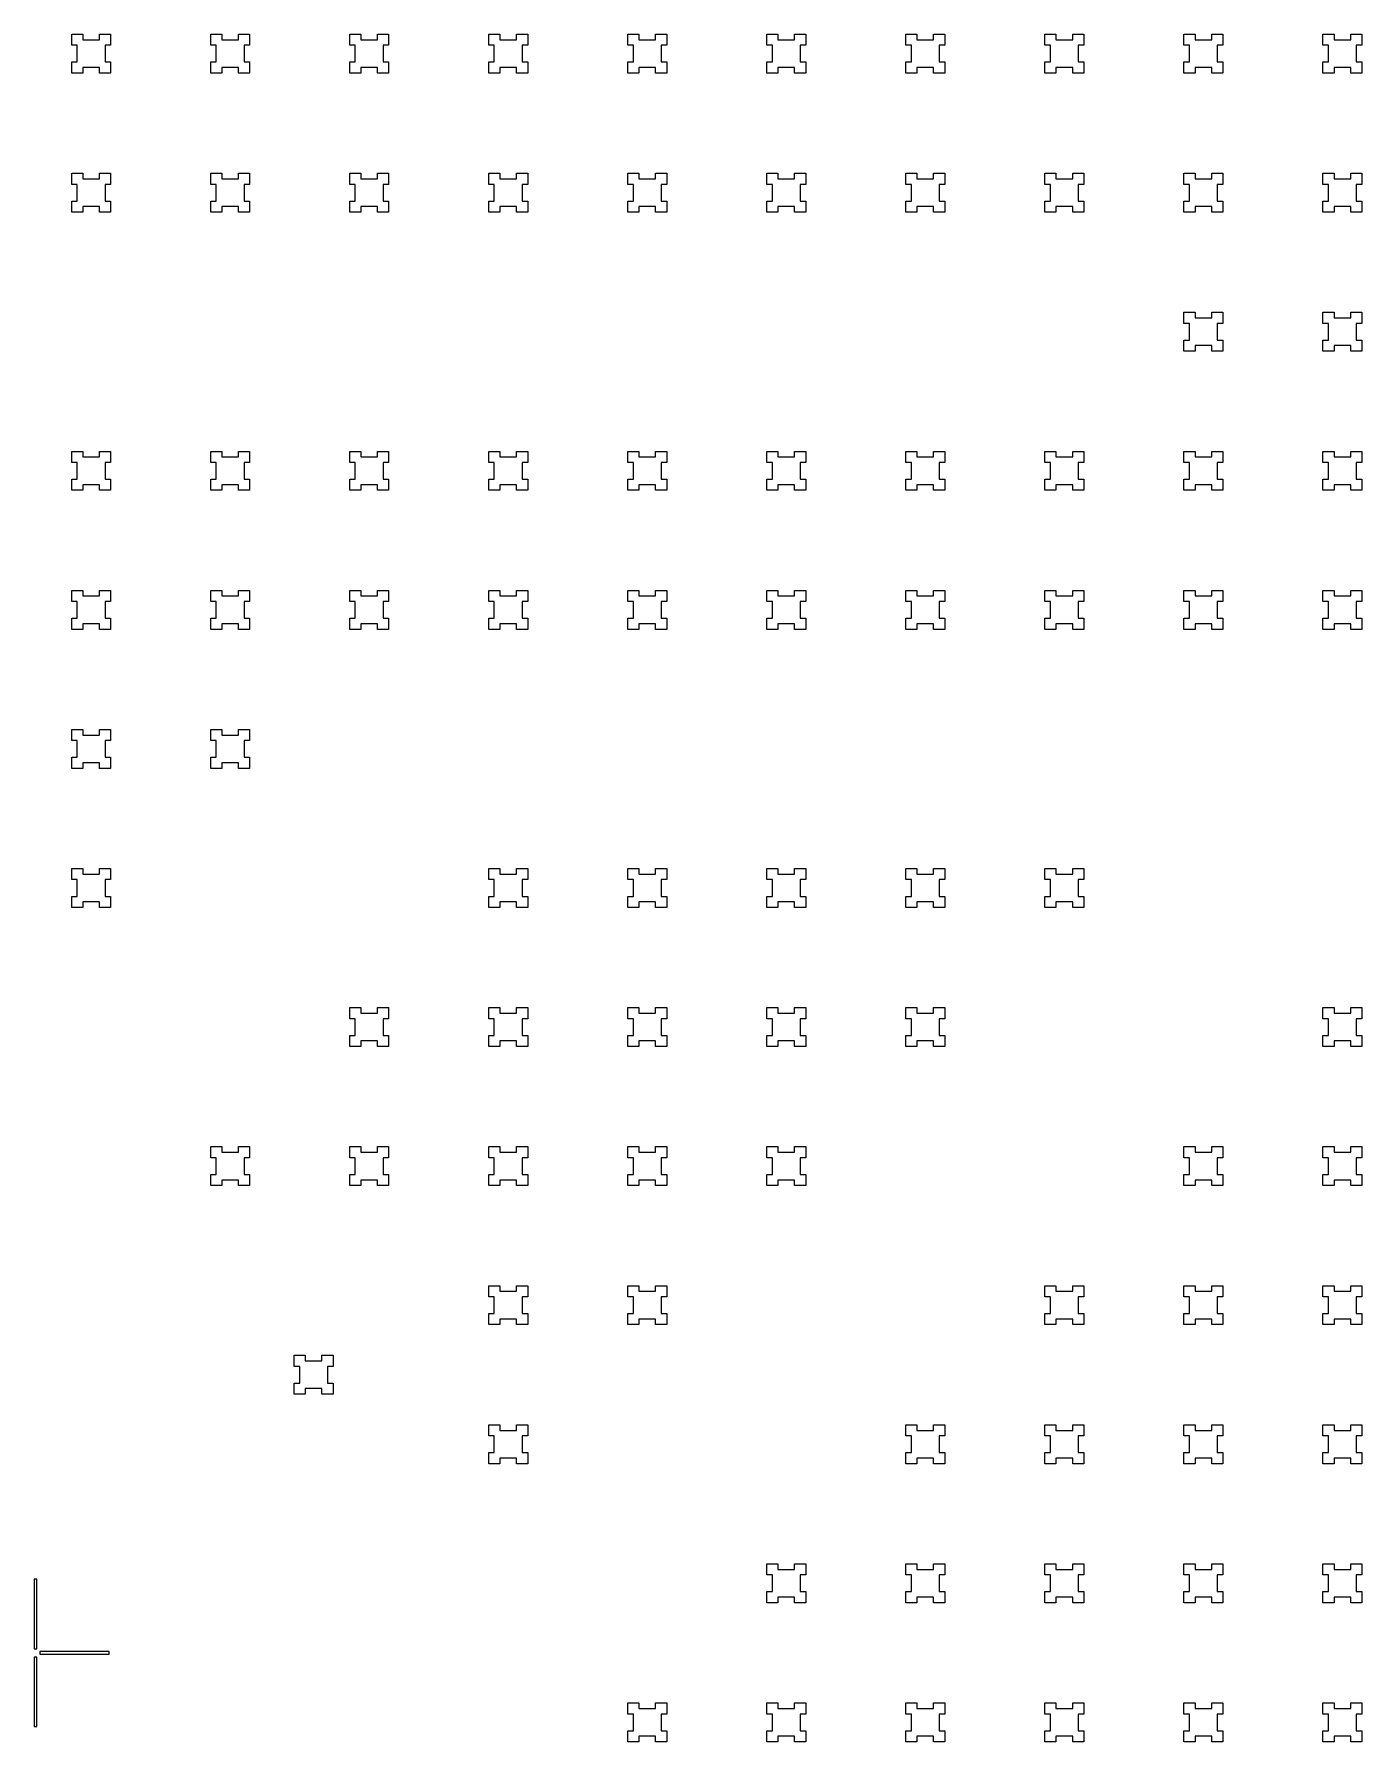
# Model space of a CAD drawing. Extents: x 0 to 9.6, y 0.2 to 11.8.
# Drawn here: x 4.79 to 9.57, y 5.68 to 11.82 of the extents above; entities that cross this region are included whole.
import ezdxf

# ---------------------------------------------------------------- set-up
doc = ezdxf.new("R2010")
doc.units = 0
doc.layers.add('holes', color=4, linetype='CONTINUOUS')
doc.layers.add('smallgap', color=3, linetype='CONTINUOUS')

msp = doc.modelspace()

# ---------------------------------------------------------------- linework, layer by layer
at = {"layer": 'holes', "linetype": 'CONTINUOUS'}
for points in [[(4.795, 6.015), (4.805, 6.015), (4.805, 6.265), (4.795, 6.265), (4.795, 6.015)], [(4.795, 5.735), (4.805, 5.735), (4.805, 5.985), (4.795, 5.985), (4.795, 5.735)], [(4.815, 5.995), (5.065, 5.995), (5.065, 6.005), (4.815, 6.005), (4.815, 5.995)]]:
    msp.add_lwpolyline(points, close=True, dxfattribs=at)
at = {"layer": 'smallgap', "linetype": 'CONTINUOUS'}
for points in [[(5.03, 11.8), (5.03, 11.82), (5.07, 11.82), (5.07, 11.78), (5.05, 11.78), (5.05, 11.72), (5.07, 11.72), (5.07, 11.68), (5.03, 11.68), (5.03, 11.7), (4.97, 11.7), (4.97, 11.68), (4.95, 11.68), (4.93, 11.68), (4.93, 11.72), (4.95, 11.72), (4.95, 11.78), (4.93, 11.78), (4.93, 11.82), (4.95, 11.82), (4.97, 11.82), (4.97, 11.8), (5.03, 11.8)], [(5.53, 11.8), (5.53, 11.82), (5.57, 11.82), (5.57, 11.78), (5.55, 11.78), (5.55, 11.72), (5.57, 11.72), (5.57, 11.68), (5.53, 11.68), (5.53, 11.7), (5.47, 11.7), (5.47, 11.68), (5.43, 11.68), (5.43, 11.72), (5.45, 11.72), (5.45, 11.78), (5.43, 11.78), (5.43, 11.82), (5.47, 11.82), (5.47, 11.8), (5.53, 11.8)], [(6.03, 11.8), (6.03, 11.82), (6.07, 11.82), (6.07, 11.78), (6.05, 11.78), (6.05, 11.72), (6.07, 11.72), (6.07, 11.68), (6.03, 11.68), (6.03, 11.7), (5.97, 11.7), (5.97, 11.68), (5.93, 11.68), (5.93, 11.72), (5.95, 11.72), (5.95, 11.78), (5.93, 11.78), (5.93, 11.82), (5.97, 11.82), (5.97, 11.8), (6.03, 11.8)], [(6.53, 11.8), (6.53, 11.82), (6.57, 11.82), (6.57, 11.78), (6.55, 11.78), (6.55, 11.72), (6.57, 11.72), (6.57, 11.68), (6.53, 11.68), (6.53, 11.7), (6.5, 11.7), (6.47, 11.7), (6.47, 11.68), (6.43, 11.68), (6.43, 11.72), (6.45, 11.72), (6.45, 11.78), (6.43, 11.78), (6.43, 11.82), (6.47, 11.82), (6.47, 11.8), (6.5, 11.8), (6.53, 11.8)], [(7.03, 11.8), (7.03, 11.82), (7.07, 11.82), (7.07, 11.78), (7.05, 11.78), (7.05, 11.72), (7.07, 11.72), (7.07, 11.68), (7.03, 11.68), (7.03, 11.7), (6.97, 11.7), (6.97, 11.68), (6.93, 11.68), (6.93, 11.72), (6.95, 11.72), (6.95, 11.78), (6.93, 11.78), (6.93, 11.82), (6.97, 11.82), (6.97, 11.8), (7.03, 11.8)], [(7.53, 11.8), (7.53, 11.82), (7.57, 11.82), (7.57, 11.78), (7.55, 11.78), (7.55, 11.72), (7.57, 11.72), (7.57, 11.68), (7.53, 11.68), (7.53, 11.7), (7.47, 11.7), (7.47, 11.68), (7.43, 11.68), (7.43, 11.72), (7.45, 11.72), (7.45, 11.78), (7.43, 11.78), (7.43, 11.82), (7.47, 11.82), (7.47, 11.8), (7.53, 11.8)], [(8.03, 11.82), (8.05, 11.82), (8.07, 11.82), (8.07, 11.78), (8.05, 11.78), (8.05, 11.72), (8.07, 11.72), (8.07, 11.68), (8.05, 11.68), (8.03, 11.68), (8.03, 11.7), (7.97, 11.7), (7.97, 11.68), (7.93, 11.68), (7.93, 11.72), (7.95, 11.72), (7.95, 11.78), (7.93, 11.78), (7.93, 11.82), (7.97, 11.82), (7.97, 11.8), (8.03, 11.8), (8.03, 11.82)], [(8.53, 11.8), (8.53, 11.82), (8.57, 11.82), (8.57, 11.78), (8.55, 11.78), (8.55, 11.72), (8.57, 11.72), (8.57, 11.68), (8.53, 11.68), (8.53, 11.7), (8.47, 11.7), (8.47, 11.68), (8.43, 11.68), (8.43, 11.72), (8.45, 11.72), (8.45, 11.78), (8.43, 11.78), (8.43, 11.82), (8.47, 11.82), (8.47, 11.8), (8.53, 11.8)], [(9.03, 11.8), (9.03, 11.82), (9.07, 11.82), (9.07, 11.78), (9.05, 11.78), (9.05, 11.72), (9.07, 11.72), (9.07, 11.68), (9.03, 11.68), (9.03, 11.7), (8.97, 11.7), (8.97, 11.68), (8.93, 11.68), (8.93, 11.72), (8.95, 11.72), (8.95, 11.78), (8.93, 11.78), (8.93, 11.82), (8.97, 11.82), (8.97, 11.8), (9.03, 11.8)], [(9.53, 11.8), (9.53, 11.82), (9.57, 11.82), (9.57, 11.78), (9.55, 11.78), (9.55, 11.72), (9.57, 11.72), (9.57, 11.68), (9.53, 11.68), (9.53, 11.7), (9.47, 11.7), (9.47, 11.68), (9.43, 11.68), (9.43, 11.72), (9.45, 11.72), (9.45, 11.78), (9.43, 11.78), (9.43, 11.82), (9.47, 11.82), (9.47, 11.8), (9.53, 11.8)], [(5.03, 11.3), (5.03, 11.32), (5.07, 11.32), (5.07, 11.28), (5.05, 11.28), (5.05, 11.22), (5.07, 11.22), (5.07, 11.18), (5.03, 11.18), (5.03, 11.2), (4.97, 11.2), (4.97, 11.18), (4.95, 11.18), (4.93, 11.18), (4.93, 11.22), (4.95, 11.22), (4.95, 11.28), (4.93, 11.28), (4.93, 11.32), (4.95, 11.32), (4.97, 11.32), (4.97, 11.3), (5.03, 11.3)], [(5.53, 11.3), (5.53, 11.32), (5.57, 11.32), (5.57, 11.28), (5.55, 11.28), (5.55, 11.22), (5.57, 11.22), (5.57, 11.18), (5.53, 11.18), (5.53, 11.2), (5.47, 11.2), (5.47, 11.18), (5.43, 11.18), (5.43, 11.22), (5.45, 11.22), (5.45, 11.28), (5.43, 11.28), (5.43, 11.32), (5.47, 11.32), (5.47, 11.3), (5.53, 11.3)], [(6.03, 11.3), (6.03, 11.32), (6.07, 11.32), (6.07, 11.28), (6.05, 11.28), (6.05, 11.22), (6.07, 11.22), (6.07, 11.18), (6.03, 11.18), (6.03, 11.2), (5.97, 11.2), (5.97, 11.18), (5.93, 11.18), (5.93, 11.22), (5.95, 11.22), (5.95, 11.28), (5.93, 11.28), (5.93, 11.32), (5.97, 11.32), (5.97, 11.3), (6.03, 11.3)], [(6.53, 11.3), (6.53, 11.32), (6.57, 11.32), (6.57, 11.28), (6.55, 11.28), (6.55, 11.22), (6.57, 11.22), (6.57, 11.18), (6.53, 11.18), (6.53, 11.2), (6.5, 11.2), (6.47, 11.2), (6.47, 11.18), (6.43, 11.18), (6.43, 11.22), (6.45, 11.22), (6.45, 11.28), (6.43, 11.28), (6.43, 11.32), (6.47, 11.32), (6.47, 11.3), (6.5, 11.3), (6.53, 11.3)], [(7.03, 11.3), (7.03, 11.32), (7.07, 11.32), (7.07, 11.28), (7.05, 11.28), (7.05, 11.22), (7.07, 11.22), (7.07, 11.18), (7.03, 11.18), (7.03, 11.2), (6.97, 11.2), (6.97, 11.18), (6.93, 11.18), (6.93, 11.22), (6.95, 11.22), (6.95, 11.28), (6.93, 11.28), (6.93, 11.32), (6.97, 11.32), (6.97, 11.3), (7.03, 11.3)], [(7.53, 11.3), (7.53, 11.32), (7.57, 11.32), (7.57, 11.28), (7.55, 11.28), (7.55, 11.22), (7.57, 11.22), (7.57, 11.18), (7.53, 11.18), (7.53, 11.2), (7.47, 11.2), (7.47, 11.18), (7.43, 11.18), (7.43, 11.22), (7.45, 11.22), (7.45, 11.28), (7.43, 11.28), (7.43, 11.32), (7.47, 11.32), (7.47, 11.3), (7.53, 11.3)], [(8.03, 11.32), (8.05, 11.32), (8.07, 11.32), (8.07, 11.28), (8.05, 11.28), (8.05, 11.22), (8.07, 11.22), (8.07, 11.18), (8.05, 11.18), (8.03, 11.18), (8.03, 11.2), (7.97, 11.2), (7.97, 11.18), (7.93, 11.18), (7.93, 11.22), (7.95, 11.22), (7.95, 11.28), (7.93, 11.28), (7.93, 11.32), (7.97, 11.32), (7.97, 11.3), (8.03, 11.3), (8.03, 11.32)], [(8.53, 11.3), (8.53, 11.32), (8.57, 11.32), (8.57, 11.28), (8.55, 11.28), (8.55, 11.22), (8.57, 11.22), (8.57, 11.18), (8.53, 11.18), (8.53, 11.2), (8.47, 11.2), (8.47, 11.18), (8.43, 11.18), (8.43, 11.22), (8.45, 11.22), (8.45, 11.28), (8.43, 11.28), (8.43, 11.32), (8.47, 11.32), (8.47, 11.3), (8.53, 11.3)], [(9.03, 11.3), (9.03, 11.32), (9.07, 11.32), (9.07, 11.28), (9.05, 11.28), (9.05, 11.22), (9.07, 11.22), (9.07, 11.18), (9.03, 11.18), (9.03, 11.2), (8.97, 11.2), (8.97, 11.18), (8.93, 11.18), (8.93, 11.22), (8.95, 11.22), (8.95, 11.28), (8.93, 11.28), (8.93, 11.32), (8.97, 11.32), (8.97, 11.3), (9.03, 11.3)], [(9.53, 11.3), (9.53, 11.32), (9.57, 11.32), (9.57, 11.28), (9.55, 11.28), (9.55, 11.22), (9.57, 11.22), (9.57, 11.18), (9.53, 11.18), (9.53, 11.2), (9.47, 11.2), (9.47, 11.18), (9.43, 11.18), (9.43, 11.22), (9.45, 11.22), (9.45, 11.28), (9.43, 11.28), (9.43, 11.32), (9.47, 11.32), (9.47, 11.3), (9.53, 11.3)], [(9.03, 10.8), (9.03, 10.82), (9.07, 10.82), (9.07, 10.78), (9.05, 10.78), (9.05, 10.72), (9.07, 10.72), (9.07, 10.68), (9.03, 10.68), (9.03, 10.7), (8.97, 10.7), (8.97, 10.68), (8.93, 10.68), (8.93, 10.72), (8.95, 10.72), (8.95, 10.78), (8.93, 10.78), (8.93, 10.82), (8.97, 10.82), (8.97, 10.8), (9.03, 10.8)], [(9.53, 10.8), (9.53, 10.82), (9.57, 10.82), (9.57, 10.78), (9.55, 10.78), (9.55, 10.72), (9.57, 10.72), (9.57, 10.68), (9.53, 10.68), (9.53, 10.7), (9.47, 10.7), (9.47, 10.68), (9.43, 10.68), (9.43, 10.72), (9.45, 10.72), (9.45, 10.78), (9.43, 10.78), (9.43, 10.82), (9.47, 10.82), (9.47, 10.8), (9.53, 10.8)], [(5.03, 10.3), (5.03, 10.32), (5.07, 10.32), (5.07, 10.28), (5.05, 10.28), (5.05, 10.22), (5.07, 10.22), (5.07, 10.18), (5.03, 10.18), (5.03, 10.2), (4.97, 10.2), (4.97, 10.18), (4.93, 10.18), (4.93, 10.22), (4.95, 10.22), (4.95, 10.28), (4.93, 10.28), (4.93, 10.32), (4.97, 10.32), (4.97, 10.3), (5.03, 10.3)], [(5.53, 10.3), (5.53, 10.32), (5.57, 10.32), (5.57, 10.28), (5.55, 10.28), (5.55, 10.22), (5.57, 10.22), (5.57, 10.18), (5.53, 10.18), (5.53, 10.2), (5.47, 10.2), (5.47, 10.18), (5.43, 10.18), (5.43, 10.22), (5.45, 10.22), (5.45, 10.28), (5.43, 10.28), (5.43, 10.32), (5.47, 10.32), (5.47, 10.3), (5.53, 10.3)], [(6.03, 10.3), (6.03, 10.32), (6.07, 10.32), (6.07, 10.28), (6.05, 10.28), (6.05, 10.22), (6.07, 10.22), (6.07, 10.18), (6.03, 10.18), (6.03, 10.2), (5.97, 10.2), (5.97, 10.18), (5.93, 10.18), (5.93, 10.22), (5.95, 10.22), (5.95, 10.28), (5.93, 10.28), (5.93, 10.32), (5.97, 10.32), (5.97, 10.3), (6.03, 10.3)], [(6.53, 10.3), (6.53, 10.32), (6.57, 10.32), (6.57, 10.28), (6.55, 10.28), (6.55, 10.22), (6.57, 10.22), (6.57, 10.18), (6.53, 10.18), (6.53, 10.2), (6.47, 10.2), (6.47, 10.18), (6.43, 10.18), (6.43, 10.22), (6.45, 10.22), (6.45, 10.28), (6.43, 10.28), (6.43, 10.32), (6.47, 10.32), (6.47, 10.3), (6.53, 10.3)], [(7.03, 10.3), (7.03, 10.32), (7.07, 10.32), (7.07, 10.28), (7.05, 10.28), (7.05, 10.22), (7.07, 10.22), (7.07, 10.18), (7.03, 10.18), (7.03, 10.2), (6.97, 10.2), (6.97, 10.18), (6.93, 10.18), (6.93, 10.22), (6.95, 10.22), (6.95, 10.28), (6.93, 10.28), (6.93, 10.32), (6.97, 10.32), (6.97, 10.3), (7.03, 10.3)], [(7.53, 10.3), (7.53, 10.32), (7.57, 10.32), (7.57, 10.28), (7.55, 10.28), (7.55, 10.22), (7.57, 10.22), (7.57, 10.18), (7.53, 10.18), (7.53, 10.2), (7.47, 10.2), (7.47, 10.18), (7.43, 10.18), (7.43, 10.22), (7.45, 10.22), (7.45, 10.28), (7.43, 10.28), (7.43, 10.32), (7.47, 10.32), (7.47, 10.3), (7.53, 10.3)], [(8.03, 10.3), (8.03, 10.32), (8.07, 10.32), (8.07, 10.28), (8.05, 10.28), (8.05, 10.22), (8.07, 10.22), (8.07, 10.18), (8.03, 10.18), (8.03, 10.2), (7.97, 10.2), (7.97, 10.18), (7.93, 10.18), (7.93, 10.22), (7.95, 10.22), (7.95, 10.28), (7.93, 10.28), (7.93, 10.32), (7.97, 10.32), (7.97, 10.3), (8.03, 10.3)], [(8.53, 10.3), (8.53, 10.32), (8.57, 10.32), (8.57, 10.28), (8.55, 10.28), (8.55, 10.22), (8.57, 10.22), (8.57, 10.18), (8.53, 10.18), (8.53, 10.2), (8.47, 10.2), (8.47, 10.18), (8.43, 10.18), (8.43, 10.22), (8.45, 10.22), (8.45, 10.28), (8.43, 10.28), (8.43, 10.32), (8.47, 10.32), (8.47, 10.3), (8.53, 10.3)], [(9.03, 10.3), (9.03, 10.32), (9.07, 10.32), (9.07, 10.28), (9.05, 10.28), (9.05, 10.22), (9.07, 10.22), (9.07, 10.18), (9.03, 10.18), (9.03, 10.2), (8.97, 10.2), (8.97, 10.18), (8.93, 10.18), (8.93, 10.22), (8.95, 10.22), (8.95, 10.28), (8.93, 10.28), (8.93, 10.32), (8.97, 10.32), (8.97, 10.3), (9.03, 10.3)], [(9.53, 10.3), (9.53, 10.32), (9.57, 10.32), (9.57, 10.28), (9.55, 10.28), (9.55, 10.22), (9.57, 10.22), (9.57, 10.18), (9.53, 10.18), (9.53, 10.2), (9.47, 10.2), (9.47, 10.18), (9.43, 10.18), (9.43, 10.22), (9.45, 10.22), (9.45, 10.28), (9.43, 10.28), (9.43, 10.32), (9.47, 10.32), (9.47, 10.3), (9.53, 10.3)], [(5.03, 9.8), (5.03, 9.82), (5.07, 9.82), (5.07, 9.78), (5.05, 9.78), (5.05, 9.7475), (5.05, 9.72), (5.07, 9.72), (5.07, 9.68), (5.03, 9.68), (5.03, 9.7), (4.97, 9.7), (4.97, 9.68), (4.93, 9.68), (4.93, 9.72), (4.95, 9.72), (4.95, 9.7475), (4.95, 9.78), (4.93, 9.78), (4.93, 9.82), (4.97, 9.82), (4.97, 9.8), (5.03, 9.8)], [(5.53, 9.8), (5.53, 9.82), (5.57, 9.82), (5.57, 9.78), (5.55, 9.78), (5.55, 9.7475), (5.55, 9.72), (5.57, 9.72), (5.57, 9.68), (5.53, 9.68), (5.53, 9.7), (5.47, 9.7), (5.47, 9.68), (5.43, 9.68), (5.43, 9.72), (5.45, 9.72), (5.45, 9.7475), (5.45, 9.78), (5.43, 9.78), (5.43, 9.82), (5.47, 9.82), (5.47, 9.8), (5.53, 9.8)], [(6.03, 9.8), (6.03, 9.82), (6.07, 9.82), (6.07, 9.78), (6.05, 9.78), (6.05, 9.7475), (6.05, 9.72), (6.07, 9.72), (6.07, 9.68), (6.03, 9.68), (6.03, 9.7), (5.97, 9.7), (5.97, 9.68), (5.93, 9.68), (5.93, 9.72), (5.95, 9.72), (5.95, 9.7475), (5.95, 9.78), (5.93, 9.78), (5.93, 9.82), (5.97, 9.82), (5.97, 9.8), (6.03, 9.8)], [(6.53, 9.8), (6.53, 9.82), (6.57, 9.82), (6.57, 9.78), (6.55, 9.78), (6.55, 9.7475), (6.55, 9.72), (6.57, 9.72), (6.57, 9.68), (6.53, 9.68), (6.53, 9.7), (6.47, 9.7), (6.47, 9.68), (6.43, 9.68), (6.43, 9.72), (6.45, 9.72), (6.45, 9.7475), (6.45, 9.78), (6.43, 9.78), (6.43, 9.82), (6.47, 9.82), (6.47, 9.8), (6.53, 9.8)], [(7.03, 9.8), (7.03, 9.82), (7.07, 9.82), (7.07, 9.78), (7.05, 9.78), (7.05, 9.7475), (7.05, 9.72), (7.07, 9.72), (7.07, 9.68), (7.03, 9.68), (7.03, 9.7), (6.97, 9.7), (6.97, 9.68), (6.93, 9.68), (6.93, 9.72), (6.95, 9.72), (6.95, 9.7475), (6.95, 9.78), (6.93, 9.78), (6.93, 9.82), (6.97, 9.82), (6.97, 9.8), (7.03, 9.8)], [(7.53, 9.8), (7.53, 9.82), (7.57, 9.82), (7.57, 9.78), (7.55, 9.78), (7.55, 9.7475), (7.55, 9.72), (7.57, 9.72), (7.57, 9.68), (7.53, 9.68), (7.53, 9.7), (7.47, 9.7), (7.47, 9.68), (7.43, 9.68), (7.43, 9.72), (7.45, 9.72), (7.45, 9.7475), (7.45, 9.78), (7.43, 9.78), (7.43, 9.82), (7.47, 9.82), (7.47, 9.8), (7.53, 9.8)], [(8.03, 9.8), (8.03, 9.82), (8.07, 9.82), (8.07, 9.78), (8.05, 9.78), (8.05, 9.7475), (8.05, 9.72), (8.07, 9.72), (8.07, 9.68), (8.03, 9.68), (8.03, 9.7), (7.97, 9.7), (7.97, 9.68), (7.93, 9.68), (7.93, 9.72), (7.95, 9.72), (7.95, 9.7475), (7.95, 9.78), (7.93, 9.78), (7.93, 9.82), (7.97, 9.82), (7.97, 9.8), (8.03, 9.8)], [(8.53, 9.8), (8.53, 9.82), (8.57, 9.82), (8.57, 9.78), (8.55, 9.78), (8.55, 9.7475), (8.55, 9.72), (8.57, 9.72), (8.57, 9.68), (8.53, 9.68), (8.53, 9.7), (8.47, 9.7), (8.47, 9.68), (8.43, 9.68), (8.43, 9.72), (8.45, 9.72), (8.45, 9.7475), (8.45, 9.78), (8.43, 9.78), (8.43, 9.82), (8.47, 9.82), (8.47, 9.8), (8.53, 9.8)], [(9.03, 9.8), (9.03, 9.82), (9.07, 9.82), (9.07, 9.78), (9.05, 9.78), (9.05, 9.7475), (9.05, 9.72), (9.07, 9.72), (9.07, 9.68), (9.03, 9.68), (9.03, 9.7), (8.97, 9.7), (8.97, 9.68), (8.93, 9.68), (8.93, 9.72), (8.95, 9.72), (8.95, 9.7475), (8.95, 9.78), (8.93, 9.78), (8.93, 9.82), (8.97, 9.82), (8.97, 9.8), (9.03, 9.8)], [(9.53, 9.8), (9.53, 9.82), (9.57, 9.82), (9.57, 9.78), (9.55, 9.78), (9.55, 9.7475), (9.55, 9.72), (9.57, 9.72), (9.57, 9.68), (9.53, 9.68), (9.53, 9.7), (9.47, 9.7), (9.47, 9.68), (9.43, 9.68), (9.43, 9.72), (9.45, 9.72), (9.45, 9.7475), (9.45, 9.78), (9.43, 9.78), (9.43, 9.82), (9.47, 9.82), (9.47, 9.8), (9.53, 9.8)], [(5.03, 9.3), (5.03, 9.32), (5.07, 9.32), (5.07, 9.28), (5.05, 9.28), (5.05, 9.22), (5.07, 9.22), (5.07, 9.18), (5.03, 9.18), (5.03, 9.2), (4.97, 9.2), (4.97, 9.18), (4.93, 9.18), (4.93, 9.22), (4.95, 9.22), (4.95, 9.28), (4.93, 9.28), (4.93, 9.32), (4.97, 9.32), (4.97, 9.3), (5.03, 9.3)], [(5.53, 9.3), (5.53, 9.32), (5.57, 9.32), (5.57, 9.28), (5.55, 9.28), (5.55, 9.22), (5.57, 9.22), (5.57, 9.18), (5.53, 9.18), (5.53, 9.2), (5.47, 9.2), (5.47, 9.18), (5.43, 9.18), (5.43, 9.22), (5.45, 9.22), (5.45, 9.28), (5.43, 9.28), (5.43, 9.32), (5.47, 9.32), (5.47, 9.3), (5.53, 9.3)], [(5.03, 8.8), (5.03, 8.82), (5.07, 8.82), (5.07, 8.78), (5.05, 8.78), (5.05, 8.72), (5.07, 8.72), (5.07, 8.68), (5.03, 8.68), (5.03, 8.7), (4.97, 8.7), (4.97, 8.68), (4.93, 8.68), (4.93, 8.72), (4.95, 8.72), (4.95, 8.78), (4.93, 8.78), (4.93, 8.82), (4.97, 8.82), (4.97, 8.8), (5.03, 8.8)], [(6.53, 8.8), (6.53, 8.82), (6.57, 8.82), (6.57, 8.78), (6.55, 8.78), (6.55, 8.72), (6.57, 8.72), (6.57, 8.68), (6.53, 8.68), (6.53, 8.7), (6.47, 8.7), (6.47, 8.68), (6.43, 8.68), (6.43, 8.72), (6.45, 8.72), (6.45, 8.78), (6.43, 8.78), (6.43, 8.82), (6.47, 8.82), (6.47, 8.8), (6.53, 8.8)], [(7.03, 8.8), (7.03, 8.82), (7.07, 8.82), (7.07, 8.78), (7.05, 8.78), (7.05, 8.72), (7.07, 8.72), (7.07, 8.68), (7.03, 8.68), (7.03, 8.7), (6.97, 8.7), (6.97, 8.68), (6.93, 8.68), (6.93, 8.72), (6.95, 8.72), (6.95, 8.78), (6.93, 8.78), (6.93, 8.82), (6.97, 8.82), (6.97, 8.8), (7.03, 8.8)], [(7.53, 8.8), (7.53, 8.82), (7.57, 8.82), (7.57, 8.78), (7.55, 8.78), (7.55, 8.72), (7.57, 8.72), (7.57, 8.68), (7.53, 8.68), (7.53, 8.7), (7.47, 8.7), (7.47, 8.68), (7.43, 8.68), (7.43, 8.72), (7.45, 8.72), (7.45, 8.78), (7.43, 8.78), (7.43, 8.82), (7.47, 8.82), (7.47, 8.8), (7.53, 8.8)], [(8.03, 8.8), (8.03, 8.82), (8.07, 8.82), (8.07, 8.78), (8.05, 8.78), (8.05, 8.72), (8.07, 8.72), (8.07, 8.68), (8.03, 8.68), (8.03, 8.7), (7.97, 8.7), (7.97, 8.68), (7.93, 8.68), (7.93, 8.72), (7.95, 8.72), (7.95, 8.78), (7.93, 8.78), (7.93, 8.82), (7.97, 8.82), (7.97, 8.8), (8.03, 8.8)], [(8.53, 8.8), (8.53, 8.82), (8.57, 8.82), (8.57, 8.78), (8.55, 8.78), (8.55, 8.72), (8.57, 8.72), (8.57, 8.68), (8.53, 8.68), (8.53, 8.7), (8.47, 8.7), (8.47, 8.68), (8.43, 8.68), (8.43, 8.72), (8.45, 8.72), (8.45, 8.78), (8.43, 8.78), (8.43, 8.82), (8.47, 8.82), (8.47, 8.8), (8.53, 8.8)], [(6.03, 8.3), (6.03, 8.32), (6.07, 8.32), (6.07, 8.28), (6.05, 8.28), (6.05, 8.22), (6.07, 8.22), (6.07, 8.18), (6.03, 8.18), (6.03, 8.2), (5.97, 8.2), (5.97, 8.18), (5.93, 8.18), (5.93, 8.22), (5.95, 8.22), (5.95, 8.28), (5.93, 8.28), (5.93, 8.32), (5.97, 8.32), (5.97, 8.3), (6.03, 8.3)], [(6.53, 8.3), (6.53, 8.32), (6.57, 8.32), (6.57, 8.28), (6.55, 8.28), (6.55, 8.22), (6.57, 8.22), (6.57, 8.18), (6.53, 8.18), (6.53, 8.2), (6.47, 8.2), (6.47, 8.18), (6.43, 8.18), (6.43, 8.22), (6.45, 8.22), (6.45, 8.28), (6.43, 8.28), (6.43, 8.32), (6.47, 8.32), (6.47, 8.3), (6.53, 8.3)], [(7.03, 8.3), (7.03, 8.32), (7.07, 8.32), (7.07, 8.28), (7.05, 8.28), (7.05, 8.22), (7.07, 8.22), (7.07, 8.18), (7.03, 8.18), (7.03, 8.2), (6.97, 8.2), (6.97, 8.18), (6.93, 8.18), (6.93, 8.22), (6.95, 8.22), (6.95, 8.28), (6.93, 8.28), (6.93, 8.32), (6.97, 8.32), (6.97, 8.3), (7.03, 8.3)], [(7.53, 8.3), (7.53, 8.32), (7.57, 8.32), (7.57, 8.28), (7.55, 8.28), (7.55, 8.22), (7.57, 8.22), (7.57, 8.18), (7.53, 8.18), (7.53, 8.2), (7.47, 8.2), (7.47, 8.18), (7.43, 8.18), (7.43, 8.22), (7.45, 8.22), (7.45, 8.28), (7.43, 8.28), (7.43, 8.32), (7.47, 8.32), (7.47, 8.3), (7.53, 8.3)], [(8.03, 8.3), (8.03, 8.32), (8.07, 8.32), (8.07, 8.28), (8.05, 8.28), (8.05, 8.22), (8.07, 8.22), (8.07, 8.18), (8.03, 8.18), (8.03, 8.2), (7.97, 8.2), (7.97, 8.18), (7.93, 8.18), (7.93, 8.22), (7.95, 8.22), (7.95, 8.28), (7.93, 8.28), (7.93, 8.32), (7.97, 8.32), (7.97, 8.3), (8.03, 8.3)], [(9.53, 8.3), (9.53, 8.32), (9.57, 8.32), (9.57, 8.28), (9.55, 8.28), (9.55, 8.22), (9.57, 8.22), (9.57, 8.18), (9.53, 8.18), (9.53, 8.2), (9.47, 8.2), (9.47, 8.18), (9.43, 8.18), (9.43, 8.22), (9.45, 8.22), (9.45, 8.28), (9.43, 8.28), (9.43, 8.32), (9.47, 8.32), (9.47, 8.3), (9.53, 8.3)], [(5.53, 7.8), (5.53, 7.82), (5.57, 7.82), (5.57, 7.78), (5.55, 7.78), (5.55, 7.72), (5.57, 7.72), (5.57, 7.68), (5.53, 7.68), (5.53, 7.7), (5.47, 7.7), (5.47, 7.68), (5.43, 7.68), (5.43, 7.72), (5.45, 7.72), (5.45, 7.78), (5.43, 7.78), (5.43, 7.82), (5.47, 7.82), (5.47, 7.8), (5.53, 7.8)], [(6.03, 7.8), (6.03, 7.82), (6.07, 7.82), (6.07, 7.78), (6.05, 7.78), (6.05, 7.72), (6.07, 7.72), (6.07, 7.68), (6.03, 7.68), (6.03, 7.7), (5.97, 7.7), (5.97, 7.68), (5.93, 7.68), (5.93, 7.72), (5.95, 7.72), (5.95, 7.78), (5.93, 7.78), (5.93, 7.82), (5.97, 7.82), (5.97, 7.8), (6.03, 7.8)], [(6.53, 7.8), (6.53, 7.82), (6.57, 7.82), (6.57, 7.78), (6.55, 7.78), (6.55, 7.72), (6.57, 7.72), (6.57, 7.68), (6.53, 7.68), (6.53, 7.7), (6.47, 7.7), (6.47, 7.68), (6.43, 7.68), (6.43, 7.72), (6.45, 7.72), (6.45, 7.78), (6.43, 7.78), (6.43, 7.82), (6.47, 7.82), (6.47, 7.8), (6.53, 7.8)], [(7.03, 7.8), (7.03, 7.82), (7.07, 7.82), (7.07, 7.78), (7.05, 7.78), (7.05, 7.72), (7.07, 7.72), (7.07, 7.68), (7.03, 7.68), (7.03, 7.7), (6.97, 7.7), (6.97, 7.68), (6.93, 7.68), (6.93, 7.72), (6.95, 7.72), (6.95, 7.78), (6.93, 7.78), (6.93, 7.82), (6.97, 7.82), (6.97, 7.8), (7.03, 7.8)], [(7.53, 7.8), (7.53, 7.82), (7.57, 7.82), (7.57, 7.78), (7.55, 7.78), (7.55, 7.72), (7.57, 7.72), (7.57, 7.68), (7.53, 7.68), (7.53, 7.7), (7.47, 7.7), (7.47, 7.68), (7.43, 7.68), (7.43, 7.72), (7.45, 7.72), (7.45, 7.78), (7.43, 7.78), (7.43, 7.82), (7.47, 7.82), (7.47, 7.8), (7.53, 7.8)], [(9.03, 7.8), (9.03, 7.82), (9.07, 7.82), (9.07, 7.78), (9.05, 7.78), (9.05, 7.72), (9.07, 7.72), (9.07, 7.68), (9.03, 7.68), (9.03, 7.7), (8.97, 7.7), (8.97, 7.68), (8.93, 7.68), (8.93, 7.72), (8.95, 7.72), (8.95, 7.78), (8.93, 7.78), (8.93, 7.82), (8.97, 7.82), (8.97, 7.8), (9.03, 7.8)], [(9.53, 7.8), (9.53, 7.82), (9.57, 7.82), (9.57, 7.78), (9.55, 7.78), (9.55, 7.72), (9.57, 7.72), (9.57, 7.68), (9.53, 7.68), (9.53, 7.7), (9.47, 7.7), (9.47, 7.68), (9.43, 7.68), (9.43, 7.72), (9.45, 7.72), (9.45, 7.78), (9.43, 7.78), (9.43, 7.82), (9.47, 7.82), (9.47, 7.8), (9.53, 7.8)], [(6.53, 7.3), (6.53, 7.32), (6.57, 7.32), (6.57, 7.28), (6.55, 7.28), (6.55, 7.2425), (6.55, 7.22), (6.57, 7.22), (6.57, 7.18), (6.53, 7.18), (6.53, 7.2), (6.47, 7.2), (6.47, 7.18), (6.43, 7.18), (6.43, 7.22), (6.45, 7.22), (6.45, 7.2425), (6.45, 7.28), (6.43, 7.28), (6.43, 7.32), (6.47, 7.32), (6.47, 7.3), (6.53, 7.3)], [(7.03, 7.3), (7.03, 7.32), (7.07, 7.32), (7.07, 7.28), (7.05, 7.28), (7.05, 7.2425), (7.05, 7.22), (7.07, 7.22), (7.07, 7.18), (7.03, 7.18), (7.03, 7.2), (6.97, 7.2), (6.97, 7.18), (6.93, 7.18), (6.93, 7.22), (6.95, 7.22), (6.95, 7.2425), (6.95, 7.28), (6.93, 7.28), (6.93, 7.32), (6.97, 7.32), (6.97, 7.3), (7.03, 7.3)], [(8.53, 7.3), (8.53, 7.32), (8.57, 7.32), (8.57, 7.28), (8.55, 7.28), (8.55, 7.2425), (8.55, 7.22), (8.57, 7.22), (8.57, 7.18), (8.53, 7.18), (8.53, 7.2), (8.47, 7.2), (8.47, 7.18), (8.43, 7.18), (8.43, 7.22), (8.45, 7.22), (8.45, 7.2425), (8.45, 7.28), (8.43, 7.28), (8.43, 7.32), (8.47, 7.32), (8.47, 7.3), (8.53, 7.3)], [(9.03, 7.3), (9.03, 7.32), (9.07, 7.32), (9.07, 7.28), (9.05, 7.28), (9.05, 7.22), (9.07, 7.22), (9.07, 7.18), (9.03, 7.18), (9.03, 7.2), (8.97, 7.2), (8.97, 7.18), (8.93, 7.18), (8.93, 7.22), (8.95, 7.22), (8.95, 7.28), (8.93, 7.28), (8.93, 7.32), (8.97, 7.32), (8.97, 7.3), (9.03, 7.3)], [(9.53, 7.3), (9.53, 7.32), (9.57, 7.32), (9.57, 7.28), (9.55, 7.28), (9.55, 7.22), (9.57, 7.22), (9.57, 7.18), (9.53, 7.18), (9.53, 7.2), (9.47, 7.2), (9.47, 7.18), (9.43, 7.18), (9.43, 7.22), (9.45, 7.22), (9.45, 7.28), (9.43, 7.28), (9.43, 7.32), (9.47, 7.32), (9.47, 7.3), (9.53, 7.3)], [(5.83, 7.05), (5.83, 7.07), (5.87, 7.07), (5.87, 7.03), (5.85, 7.03), (5.85, 6.97), (5.87, 6.97), (5.87, 6.93), (5.83, 6.93), (5.83, 6.95), (5.77, 6.95), (5.77, 6.93), (5.73, 6.93), (5.73, 6.97), (5.75, 6.97), (5.75, 7.03), (5.73, 7.03), (5.73, 7.07), (5.77, 7.07), (5.77, 7.05), (5.83, 7.05)], [(6.53, 6.8), (6.53, 6.82), (6.57, 6.82), (6.57, 6.78), (6.55, 6.78), (6.55, 6.72), (6.57, 6.72), (6.57, 6.68), (6.53, 6.68), (6.53, 6.7), (6.47, 6.7), (6.47, 6.68), (6.43, 6.68), (6.43, 6.72), (6.45, 6.72), (6.45, 6.78), (6.43, 6.78), (6.43, 6.82), (6.47, 6.82), (6.47, 6.8), (6.53, 6.8)], [(8.03, 6.8), (8.03, 6.82), (8.07, 6.82), (8.07, 6.78), (8.05, 6.78), (8.05, 6.72), (8.07, 6.72), (8.07, 6.68), (8.03, 6.68), (8.03, 6.7), (7.97, 6.7), (7.97, 6.68), (7.93, 6.68), (7.93, 6.72), (7.95, 6.72), (7.95, 6.78), (7.93, 6.78), (7.93, 6.82), (7.97, 6.82), (7.97, 6.8), (8.03, 6.8)], [(8.53, 6.8), (8.53, 6.82), (8.57, 6.82), (8.57, 6.78), (8.55, 6.78), (8.55, 6.72), (8.57, 6.72), (8.57, 6.68), (8.53, 6.68), (8.53, 6.7), (8.47, 6.7), (8.47, 6.68), (8.43, 6.68), (8.43, 6.72), (8.45, 6.72), (8.45, 6.78), (8.43, 6.78), (8.43, 6.82), (8.47, 6.82), (8.47, 6.8), (8.53, 6.8)], [(9.03, 6.8), (9.03, 6.82), (9.07, 6.82), (9.07, 6.78), (9.05, 6.78), (9.05, 6.72), (9.07, 6.72), (9.07, 6.68), (9.03, 6.68), (9.03, 6.7), (8.97, 6.7), (8.97, 6.68), (8.93, 6.68), (8.93, 6.72), (8.95, 6.72), (8.95, 6.78), (8.93, 6.78), (8.93, 6.82), (8.97, 6.82), (8.97, 6.8), (9.03, 6.8)], [(9.53, 6.8), (9.53, 6.82), (9.57, 6.82), (9.57, 6.78), (9.55, 6.78), (9.55, 6.72), (9.57, 6.72), (9.57, 6.68), (9.53, 6.68), (9.53, 6.7), (9.47, 6.7), (9.47, 6.68), (9.43, 6.68), (9.43, 6.72), (9.45, 6.72), (9.45, 6.78), (9.43, 6.78), (9.43, 6.82), (9.47, 6.82), (9.47, 6.8), (9.53, 6.8)], [(7.53, 6.3), (7.53, 6.32), (7.57, 6.32), (7.57, 6.28), (7.55, 6.28), (7.55, 6.22), (7.57, 6.22), (7.57, 6.18), (7.53, 6.18), (7.53, 6.2), (7.47, 6.2), (7.47, 6.18), (7.43, 6.18), (7.43, 6.22), (7.45, 6.22), (7.45, 6.28), (7.43, 6.28), (7.43, 6.32), (7.47, 6.32), (7.47, 6.3), (7.53, 6.3)], [(8.03, 6.3), (8.03, 6.32), (8.07, 6.32), (8.07, 6.28), (8.05, 6.28), (8.05, 6.22), (8.07, 6.22), (8.07, 6.18), (8.03, 6.18), (8.03, 6.2), (7.97, 6.2), (7.97, 6.18), (7.93, 6.18), (7.93, 6.22), (7.95, 6.22), (7.95, 6.28), (7.93, 6.28), (7.93, 6.32), (7.97, 6.32), (7.97, 6.3), (8.03, 6.3)], [(8.53, 6.3), (8.53, 6.32), (8.57, 6.32), (8.57, 6.28), (8.55, 6.28), (8.55, 6.22), (8.57, 6.22), (8.57, 6.18), (8.53, 6.18), (8.53, 6.2), (8.47, 6.2), (8.47, 6.18), (8.43, 6.18), (8.43, 6.22), (8.45, 6.22), (8.45, 6.28), (8.43, 6.28), (8.43, 6.32), (8.47, 6.32), (8.47, 6.3), (8.53, 6.3)], [(9.03, 6.3), (9.03, 6.32), (9.07, 6.32), (9.07, 6.28), (9.05, 6.28), (9.05, 6.22), (9.07, 6.22), (9.07, 6.18), (9.03, 6.18), (9.03, 6.2), (8.97, 6.2), (8.97, 6.18), (8.93, 6.18), (8.93, 6.22), (8.95, 6.22), (8.95, 6.28), (8.93, 6.28), (8.93, 6.32), (8.97, 6.32), (8.97, 6.3), (9.03, 6.3)], [(9.53, 6.3), (9.53, 6.32), (9.57, 6.32), (9.57, 6.28), (9.55, 6.28), (9.55, 6.22), (9.57, 6.22), (9.57, 6.18), (9.53, 6.18), (9.53, 6.2), (9.47, 6.2), (9.47, 6.18), (9.43, 6.18), (9.43, 6.22), (9.45, 6.22), (9.45, 6.28), (9.43, 6.28), (9.43, 6.32), (9.47, 6.32), (9.47, 6.3), (9.53, 6.3)], [(7.03, 5.8), (7.03, 5.82), (7.07, 5.82), (7.07, 5.78), (7.05, 5.78), (7.05, 5.72), (7.07, 5.72), (7.07, 5.68), (7.03, 5.68), (7.03, 5.7), (6.97, 5.7), (6.97, 5.68), (6.93, 5.68), (6.93, 5.72), (6.95, 5.72), (6.95, 5.78), (6.93, 5.78), (6.93, 5.82), (6.97, 5.82), (6.97, 5.8), (7.03, 5.8)], [(7.53, 5.8), (7.53, 5.82), (7.57, 5.82), (7.57, 5.78), (7.55, 5.78), (7.55, 5.72), (7.57, 5.72), (7.57, 5.68), (7.53, 5.68), (7.53, 5.7), (7.47, 5.7), (7.47, 5.68), (7.43, 5.68), (7.43, 5.72), (7.45, 5.72), (7.45, 5.78), (7.43, 5.78), (7.43, 5.82), (7.47, 5.82), (7.47, 5.8), (7.53, 5.8)], [(8.03, 5.8), (8.03, 5.82), (8.07, 5.82), (8.07, 5.78), (8.05, 5.78), (8.05, 5.72), (8.07, 5.72), (8.07, 5.68), (8.03, 5.68), (8.03, 5.7), (7.97, 5.7), (7.97, 5.68), (7.93, 5.68), (7.93, 5.72), (7.95, 5.72), (7.95, 5.78), (7.93, 5.78), (7.93, 5.82), (7.97, 5.82), (7.97, 5.8), (8.03, 5.8)], [(8.53, 5.8), (8.53, 5.82), (8.57, 5.82), (8.57, 5.78), (8.55, 5.78), (8.55, 5.72), (8.57, 5.72), (8.57, 5.68), (8.53, 5.68), (8.53, 5.7), (8.47, 5.7), (8.47, 5.68), (8.43, 5.68), (8.43, 5.72), (8.45, 5.72), (8.45, 5.78), (8.43, 5.78), (8.43, 5.82), (8.47, 5.82), (8.47, 5.8), (8.53, 5.8)], [(9.03, 5.8), (9.03, 5.82), (9.07, 5.82), (9.07, 5.78), (9.05, 5.78), (9.05, 5.72), (9.07, 5.72), (9.07, 5.68), (9.03, 5.68), (9.03, 5.7), (8.97, 5.7), (8.97, 5.68), (8.93, 5.68), (8.93, 5.72), (8.95, 5.72), (8.95, 5.78), (8.93, 5.78), (8.93, 5.82), (8.97, 5.82), (8.97, 5.8), (9.03, 5.8)], [(9.53, 5.8), (9.53, 5.82), (9.57, 5.82), (9.57, 5.78), (9.55, 5.78), (9.55, 5.72), (9.57, 5.72), (9.57, 5.68), (9.53, 5.68), (9.53, 5.7), (9.47, 5.7), (9.47, 5.68), (9.43, 5.68), (9.43, 5.72), (9.45, 5.72), (9.45, 5.78), (9.43, 5.78), (9.43, 5.82), (9.47, 5.82), (9.47, 5.8), (9.53, 5.8)]]:
    msp.add_lwpolyline(points, close=True, dxfattribs=at)

doc.saveas('drawing.dxf')
